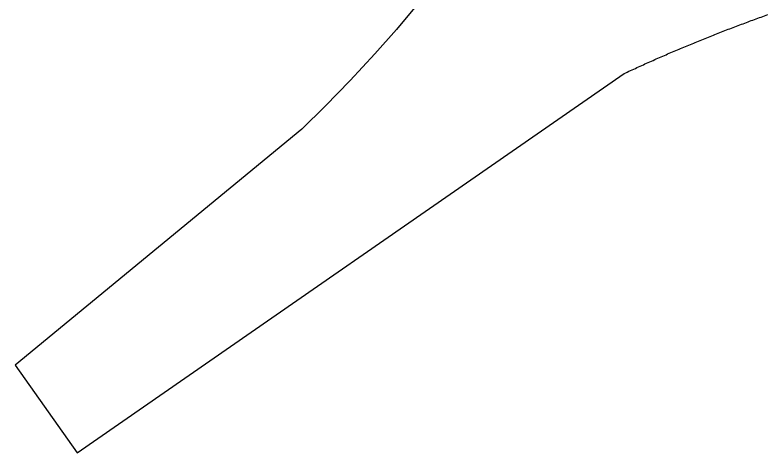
# Model space of a CAD drawing. Header units: millimetres. Extents: x 1811966 to 2218310, y 20519 to 471429.
# Drawn here: x 1811966 to 1968444, y 20519 to 111528 of the extents above; entities that cross this region are included whole.
import ezdxf

# ---------------------------------------------------------------- set-up
doc = ezdxf.new("R2010")
doc.units = ezdxf.units.MM
doc.layers.add('CLOSED_AREAS', color=7, linetype='Continuous')

msp = doc.modelspace()

# ---------------------------------------------------------------- linework, layer by layer
at = {"layer": 'CLOSED_AREAS'}
msp.add_lwpolyline([(1896051.425, 114292.151), (1891219.681, 108558.705), (1886708.674, 103448.663), (1881618.853, 97943.034), (1876398.108, 92561.403), (1871540.879, 87779.24), (1811965.848, 38789.883), (1824888.84, 20519.44), (1938550.605, 99376.946), (1938883.476, 99531.986), (1939216.516, 99686.664), (1939549.723, 99840.98), (1939883.098, 99994.933), (1940216.64, 100148.524), (1940550.349, 100301.753), (1940884.225, 100454.618), (1941218.266, 100607.12), (1941552.473, 100759.26), (1941886.845, 100911.035), (1942221.382, 101062.447), (1942556.084, 101213.496), (1942890.949, 101364.18), (1943225.978, 101514.5), (1943561.17, 101664.456), (1943896.525, 101814.048), (1944232.043, 101963.274), (1944567.722, 102112.136), (1944903.563, 102260.633), (1945239.566, 102408.765), (1945575.729, 102556.531), (1945912.053, 102703.932), (1946248.536, 102850.967), (1946585.18, 102997.636), (1946921.982, 103143.939), (1947258.944, 103289.876), (1947596.064, 103435.446), (1947933.342, 103580.65), (1948270.778, 103725.487), (1948608.371, 103869.957), (1948946.12, 104014.06), (1949284.027, 104157.796), (1949622.089, 104301.164), (1949960.307, 104444.165), (1950298.68, 104586.797), (1950637.208, 104729.062), (1950975.891, 104870.959), (1951314.728, 105012.488), (1951653.718, 105153.648), (1951992.861, 105294.439), (1952332.158, 105434.862), (1952671.607, 105574.916), (1953011.208, 105714.6), (1953350.96, 105853.915), (1953690.864, 105992.861), (1954030.919, 106131.438), (1954371.124, 106269.644), (1954711.479, 106407.481), (1955051.984, 106544.947), (1955392.638, 106682.043), (1955733.441, 106818.769), (1956074.393, 106955.124), (1956415.492, 107091.109), (1956756.739, 107226.722), (1957098.134, 107361.964), (1957439.675, 107496.836), (1957781.362, 107631.335), (1958123.196, 107765.464), (1958465.175, 107899.22), (1958807.3, 108032.605), (1959149.569, 108165.618), (1959491.983, 108298.258), (1959834.54, 108430.526), (1960177.241, 108562.422), (1960520.086, 108693.945), (1960863.073, 108825.095), (1961206.203, 108955.872), (1961549.474, 109086.276), (1961892.887, 109216.307), (1962236.442, 109345.965), (1962580.137, 109475.249), (1962923.972, 109604.159), (1963267.947, 109732.695), (1963612.062, 109860.857), (1963956.316, 109988.645), (1964300.709, 110116.059), (1964645.24, 110243.098), (1964989.909, 110369.763), (1965334.715, 110496.053), (1965679.659, 110621.968), (1966024.739, 110747.507), (1966369.956, 110872.672), (1966715.308, 110997.461), (1967060.796, 111121.875), (1967406.419, 111245.913), (1967752.176, 111369.575), (1968098.068, 111492.861), (1968444.094, 111615.771)], dxfattribs=at)

doc.saveas('drawing.dxf')
